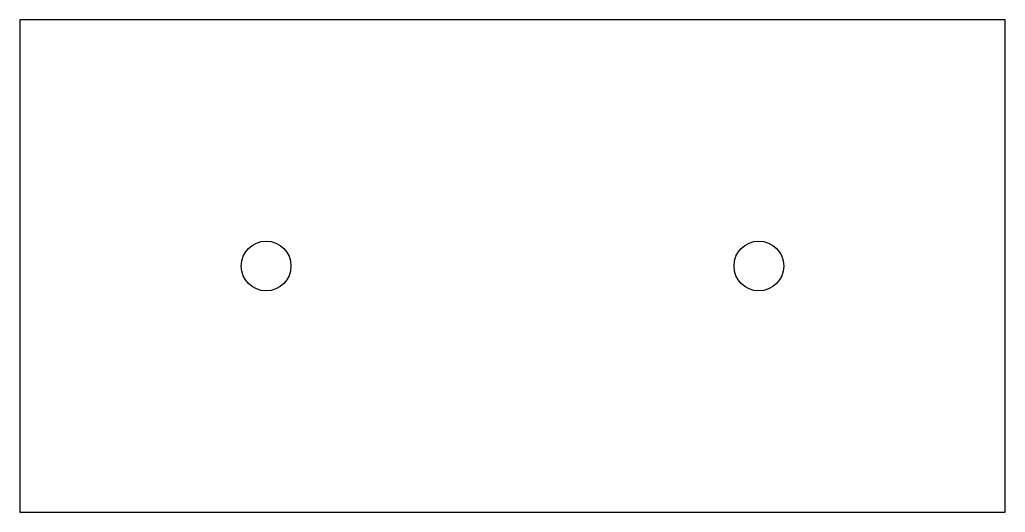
# Model space of a CAD drawing. Header units: millimetres. Extents: x 0 to 80, y 0 to 40.
import ezdxf

# ---------------------------------------------------------------- set-up
doc = ezdxf.new("R2010")
doc.units = ezdxf.units.MM

msp = doc.modelspace()

# ---------------------------------------------------------------- linework, layer by layer
msp.add_lwpolyline([(0, 0), (80, 0), (80, 40), (0, 40)], close=True)
for centre in [(20, 20), (60, 20)]:
    msp.add_circle(centre, 2.02)

doc.saveas('drawing.dxf')
